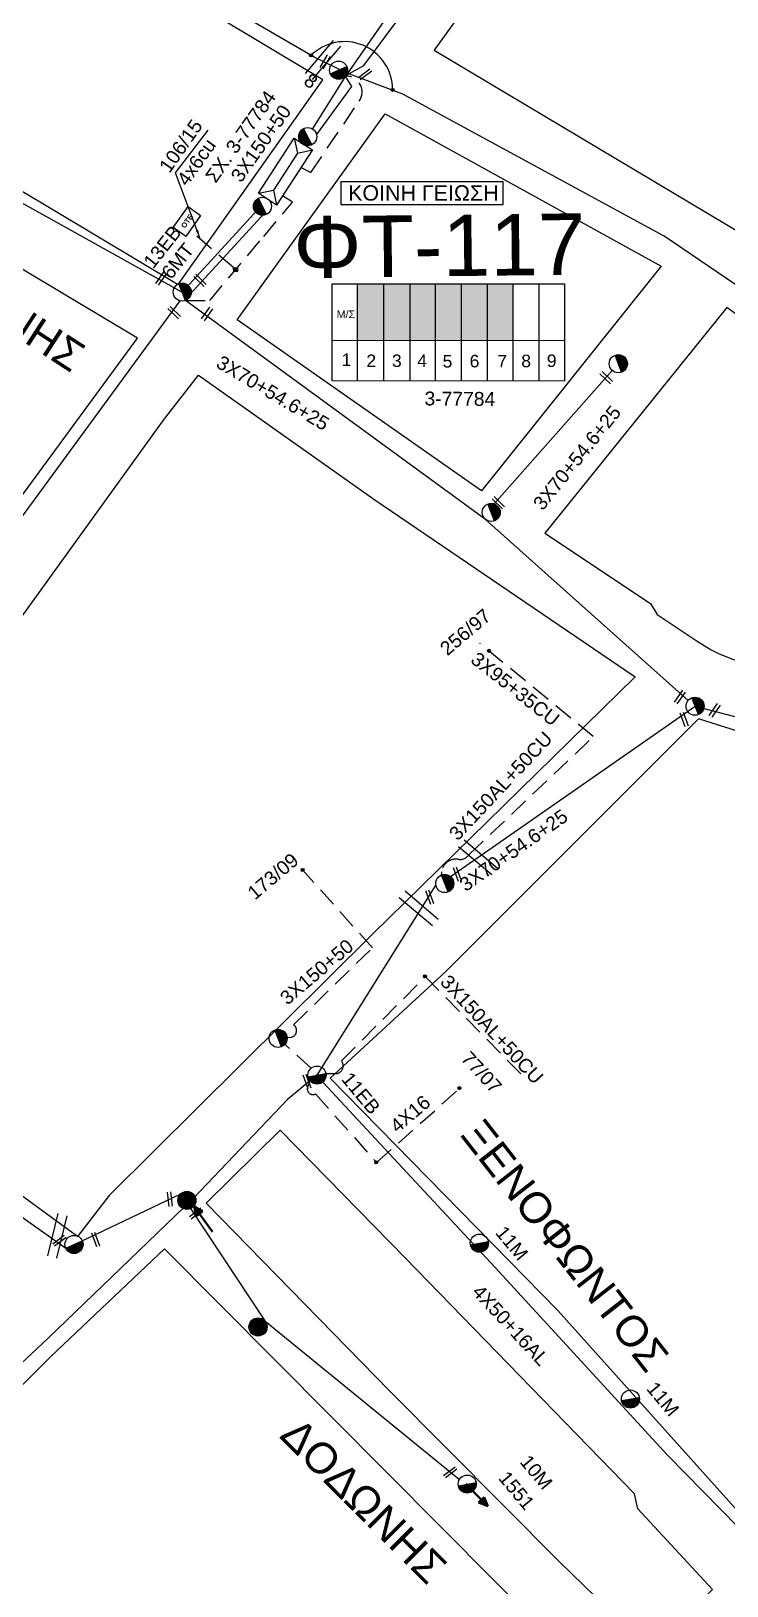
# Model space of a CAD drawing. Header units: millimetres. Extents: x 408 to 3042, y 742 to 1820.
# Drawn here: x 1004.8 to 1095.6, y 961.3 to 1163.9 of the extents above; entities that cross this region are included whole.
import ezdxf

# ---------------------------------------------------------------- set-up
doc = ezdxf.new("R2010")
doc.units = ezdxf.units.MM
doc.linetypes.add('DASHED', pattern=[19.05, 12.7, -6.35])
for name, color, linetype in [('Pillar OTE', 7, 'Continuous'), ('Άγνωστα', 7, 'Continuous'), ('Γυμνά εναέρια ΧΤ και ΦΟΠ (3Φ)   4x50+16AL', 7, 'Continuous'), ('Εναέρια παροχή ΧΤ 4x16', 7, 'SYN_LINE'), ('Επίτονοι', 7, 'Continuous'), ('Επιγραφές - Σχήματα', 7, 'Continuous'), ('Καλώδια ΧΤ   3x150AL+50CU', 7, 'DASHED'), ('Καλώδια ΧΤ   3x150AL+50XLPE', 7, 'DASHED'), ('Καλώδια ΧΤ   3x95+35 CU', 7, 'DASHED'), ('Μηχανική τομή', 7, 'Continuous'), ('Στύλος Ξύλινος', 7, 'Continuous'), ('Στύλος Ξύλινος @ 1', 7, 'Continuous'), ('Στύλος ΦΜ', 7, 'Continuous'), ('Στύλος ΦΜ @ 1', 7, 'Continuous'), ('Συνδέσεις', 7, 'Continuous'), ('Συνεστραμμένα ΧΤ   3x70+54.6+25 AL', 7, 'SYN_LINE'), ('Τομή', 7, 'Continuous'), ('Υποσταθμός εναέριος 2 στύλων', 7, 'Continuous'), ('Υποσταθμός πόλεως', 7, 'Continuous'), ('Υπόβαθρο ΔΕΗ', 7, 'Continuous'), ('Υπόγεια καλώδια Παροχών ΧΤ   4x6', 7, 'DASHED')]:
    doc.layers.add(name, color=color, linetype=linetype)
doc.styles.add('Annotative', font='arial.ttf')
doc.styles.add('arial', font='arial.ttf')
doc.styles.get("Standard").update_dxf_attribs({"font": 'arial.ttf'})
doc.linetypes.add('SYN_LINE', pattern='A,0.5,-0.0001,["/\\/\\/\\/",Standard,S=0.1,R=0,X=0,Y=-0.05],-0.25', length=0.7501)
doc.dimstyles.new('ISO-25', dxfattribs={"dimtxt": 2.5, "dimasz": 2.5, "dimexe": 1.25, "dimexo": 0.625, "dimtad": 1, "dimtxsty": 'Standard', "dimcen": 2.5, "dimadec": 0, "dimazin": 0, "dimtfac": 1, "dimtmove": 0, "dimatfit": 3, "dimfxl": 1, "dimarcsym": 0})

# ---------------------------------------------------------------- blocks, each defined once
blk = doc.blocks.new('ΤΟΜΗ')
at = {"layer": 'Τομή', "ltscale": 40}
for p, q in [((-5.68, 0), (5.68, 0)), ((5.68, -2.33), (-5.68, -2.33))]:
    blk.add_line(p, q, dxfattribs=at)
blk = doc.blocks.new('ΜΗΧΑΝΙΚΗ ΤΟΜΗ')
at = {"layer": 'Μηχανική τομή', "ltscale": 40}
for p, q in [((-1.89, 0.78), (1.89, 0.78)), ((1.89, 0), (-1.89, 0))]:
    blk.add_line(p, q, dxfattribs=at)
blk = doc.blocks.new('ΥΠΑΡΧΩΝ ΤΣΙΜΕΝΤΕΝΙΟΣ ΣΤΥΛΟΣ')
at = {"layer": 'Στύλος ΦΜ'}
blk.add_hatch(color=7, dxfattribs=at).paths.add_polyline_path([(-1.29, -2.28, 0.574793), (2.62, 0, 0.268822), (1.3, 2.27)])
at = {"layer": 'Στύλος ΦΜ', "color": 7}
blk.add_line((-1.29, -2.28), (1.3, 2.27), dxfattribs=at)
blk.add_circle((0, 0), 2.62, dxfattribs=at)
at = {"layer": 'Στύλος ΦΜ', "flags": 4}
for tag, p in [('ΑΡΙΘΜΟΣ', (-4.68, 8.05)), ('ΤΥΠΟΣ', (-4.91, 3.03))]:
    blk.add_attdef(tag, p, '', height=4, dxfattribs=at)
blk = doc.blocks.new('ΥΠΑΡΧΩΝ ΞΥΛΙΝΟΣ ΣΤΥΛΟΣ')
at = {"layer": 'Στύλος Ξύλινος'}
h = blk.add_hatch(color=7, dxfattribs=at)
h.paths.add_polyline_path([(-2.62, 0, 0.270008), (-1.29, -2.28), (1.3, 2.27, 0.576266)])
h.paths.add_polyline_path([(-1.29, -2.28, 0.574793), (2.62, 0, 0.268822), (1.3, 2.27)])
at = {"layer": 'Στύλος Ξύλινος', "color": 7}
blk.add_line((-1.29, -2.28), (1.3, 2.27), dxfattribs=at)
blk.add_circle((0, 0), 2.62, dxfattribs=at)
at = {"layer": 'Στύλος Ξύλινος', "flags": 4}
for tag, p in [('ΑΡΙΘΜΟΣ', (-4.91, 8.6)), ('ΤΥΠΟΣ', (-4.85, 3.39))]:
    blk.add_attdef(tag, p, '', height=4, dxfattribs=at)
blk = doc.blocks.new('ΥΠΟΣΤΑΘΜΟΣ ΕΝΑΕΡΙΟΣ ΕΠΙ 2 ΣΤΥΛΩΝ')
at = {"layer": 'Υποσταθμός εναέριος 2 στύλων', "linetype": 'Continuous'}
for points in [[(-11.97, -2.11, 0.574793), (-8.45, -0.07, 0.268822), (-9.64, 1.98)], [(9.68, -2.15, 0.574793), (13.19, -0.1, 0.268822), (12.01, 1.95)]]:
    blk.add_hatch(color=256, dxfattribs=at).paths.add_polyline_path(points)
for p, q in [((-11.97, -2.11), (-9.64, 1.98)), ((9.68, -2.15), (12.01, 1.95))]:
    blk.add_line(p, q, dxfattribs=at)
for centre in [(-10.81, -0.07), (10.84, -0.1)]:
    blk.add_circle(centre, 2.36, dxfattribs=at)
at = {"layer": 'Υποσταθμός πόλεως', "linetype": 'Continuous', "ltscale": 40}
blk.add_lwpolyline([(-8.57, 2.82), (8.57, 2.82), (8.57, -2.82), (-8.57, -2.82)], close=True, dxfattribs=at)
for points in [[(-5.75, 0), (-8.57, 2.82)], [(-8.57, -2.82), (-5.75, 0)], [(-5.75, 0), (5.75, 0)], [(5.75, 0), (8.57, 2.82)], [(8.57, -2.82), (5.75, 0)]]:
    blk.add_lwpolyline(points, dxfattribs=at)
at = {"layer": 'Υποσταθμός εναέριος 2 στύλων', "ltscale": 40, "flags": 1}
for tag, p in [('ΜΕΤΑΣΧΗΜΑΤΙΣΜΟΣ', (14.09, 2.51)), ('ΙΣΧΥΣ', (14.07, -0.28)), ('ΑΡΙΘΜΟΣ', (14.19, -3))]:
    blk.add_attdef(tag, p, '', height=1.8, dxfattribs=at)
blk = doc.blocks.new('_ΣΥΝΔΕΣΗ')
at = {"layer": 'Συνδέσεις', "linetype": 'SYN_LINE', "ltscale": 40}
blk.add_hatch(color=256, dxfattribs=at).paths.add_polyline_path([(0.5, -0.01, 1), (-0.5, -0.01, 1)])
at = {"layer": 'Συνδέσεις'}
blk.add_circle((0, -0.01), 0.5, dxfattribs=at)
blk = doc.blocks.new('ΕΠΙΤΟΝΟΣ')
at = {"layer": 'Επίτονοι', "lineweight": 40, "ltscale": 40}
blk.add_hatch(color=256, dxfattribs=at).paths.add_polyline_path([(-1.13, 6.47), (0, 9.1), (1.13, 6.47)])
for p, q in [((-1.13, 6.47), (0, 9.1)), ((0, 9.1), (1.13, 6.47)), ((1.13, 6.47), (-1.13, 6.47)), ((-1.13, 6.47), (0, 6.47)), ((0, 6.47), (0, 0))]:
    blk.add_line(p, q, dxfattribs=at)
blk = doc.blocks.new('PILLAR ΟΤΕ')
at = {"layer": 'Pillar OTE', "ltscale": 40}
blk.add_lwpolyline([(-3.31, 2.02), (3.39, 2.02), (3.39, -1.99), (-3.31, -1.99)], close=True, dxfattribs=at)
at = {"layer": 'Pillar OTE', "insert": (-1.81, 0.71), "char_height": 1.3575, "width": 109.961, "attachment_point": 1}
blk.add_mtext('{\\fArial|b1|i0|c161|p34;OTE}', dxfattribs=at)
blk = doc.blocks.new('TSONTA XT1')
at = {"ltscale": 40}
h = blk.add_hatch(color=256, dxfattribs=at)
h.dxf.hatch_style = 1
h.paths.add_polyline_path([(595.96, 2487.66), (597.07, 2488.77), (595.96, 2489.87), (594.85, 2488.77)])
blk.add_lwpolyline([(594.85, 2488.77), (595.96, 2489.87), (597.07, 2488.77), (595.96, 2487.66)], close=True, dxfattribs=at)

msp = doc.modelspace()

# ---------------------------------------------------------------- hatches: boundary and pattern name
at = {"layer": 'Καλώδια ΧΤ   3x150AL+50XLPE', "linetype": 'DASHED', "ltscale": 0.2}
h = msp.add_hatch(color=6, dxfattribs=at)
h.dxf.hatch_style = 1
h.paths.add_polyline_path([(1050.85, 1130.96), (1047.41, 1130.96), (1047.41, 1123.6), (1050.85, 1123.6)])
h = msp.add_hatch(color=1, dxfattribs=at)
h.dxf.hatch_style = 1
h.paths.add_polyline_path([(1054.29, 1130.96), (1050.85, 1130.96), (1050.85, 1123.6), (1054.29, 1123.6)])
h = msp.add_hatch(color=85, dxfattribs=at)
h.dxf.hatch_style = 1
h.paths.add_polyline_path([(1057.59, 1130.96), (1054.29, 1130.96), (1054.29, 1123.6), (1057.59, 1123.59)])
h = msp.add_hatch(color=27, dxfattribs=at)
h.dxf.hatch_style = 1
h.paths.add_polyline_path([(1060.98, 1130.96), (1057.59, 1130.96), (1057.59, 1123.59), (1060.97, 1123.59)])
h = msp.add_hatch(color=5, dxfattribs=at)
h.dxf.hatch_style = 1
h.paths.add_polyline_path([(1064.37, 1130.96), (1060.98, 1130.96), (1060.97, 1123.59), (1064.37, 1123.59)])
h = msp.add_hatch(color=2, dxfattribs=at)
h.dxf.hatch_style = 1
h.paths.add_polyline_path([(1067.71, 1130.96), (1064.37, 1130.96), (1064.37, 1123.59), (1067.71, 1123.58)])

# ---------------------------------------------------------------- linework, layer by layer
at = {"layer": 'Pillar OTE', "ltscale": 40}
for points in [[(1044.08, 1118.32), (1044.08, 1130.96), (1074.42, 1130.96), (1074.42, 1118.29), (1044.08, 1118.32)], [(1047.41, 1118.32), (1047.41, 1130.96)], [(1050.85, 1118.32), (1050.85, 1130.96)], [(1054.29, 1118.31), (1054.29, 1130.96)], [(1057.59, 1118.31), (1057.59, 1130.96)], [(1060.97, 1118.31), (1060.98, 1130.96)], [(1064.37, 1118.3), (1064.37, 1130.96)], [(1067.71, 1118.3), (1067.71, 1130.96)], [(1071.1, 1118.3), (1071.1, 1130.96)], [(1044.08, 1123.61), (1074.42, 1123.58)]]:
    msp.add_lwpolyline(points, dxfattribs=at)
at = {"layer": 'Άγνωστα', "color": 6, "linetype": 'DASHED', "ltscale": 0.2}
msp.add_lwpolyline([(1040.04, 1146.13), (1041.32, 1145.47), (1047.64, 1154.76, 0.605471), (1045.89, 1158.03, 415.521763)], format="xyb", dxfattribs=at)
at = {"layer": 'Άγνωστα', "color": 1, "linetype": 'DASHED', "ltscale": 0.2}
msp.add_lwpolyline([(1024.99, 1128.79), (1028.13, 1128.79), (1035.18, 1137.14), (1038.93, 1141.58), (1037.63, 1142.42)], dxfattribs=at)
at = {"layer": 'Άγνωστα', "color": 173, "linetype": 'DASHED', "ltscale": 0.2}
msp.add_lwpolyline([(1041.36, 1028.74), (1037.06, 1032.63), (1038.67, 1032.77, 0.723415), (1039.05, 1034.39), (1049.36, 1044.43), (1040.28, 1054.55)], format="xyb", dxfattribs=at)
at = {"layer": 'Γυμνά εναέρια ΧΤ και ΦΟΠ (3Φ)   4x50+16AL', "color": 85, "ltscale": 40}
msp.add_lwpolyline([(1057.61, 1052.64), (1042.12, 1027.84), (1038.26, 1024.68), (1026.02, 1011.79), (1007.04, 993.58), (994.3, 981.62), (973.98, 960.44), (952.16, 945.95), (940.83, 935.68), (922.13, 917.07)], dxfattribs=at)
at = {"layer": 'Γυμνά εναέρια ΧΤ και ΦΟΠ (3Φ)   4x50+16AL', "color": 173, "ltscale": 40}
msp.add_lwpolyline([(1042.87, 1026.94), (1065.38, 1002.79), (1087.84, 978.32), (1104.02, 961.85)], dxfattribs=at)
at = {"layer": 'Εναέρια παροχή ΧΤ 4x16', "color": 173, "linetype": 'DASHED', "ltscale": 0.2}
msp.add_lwpolyline([(1041.21, 1027.09), (1040.91, 1026.31, 0.7058), (1041.94, 1025.4), (1049.89, 1016.45), (1061.13, 1026.46)], format="xyb", dxfattribs=at)
at = {"layer": 'Επιγραφές - Σχήματα', "color": 190, "ltscale": 0.8}
msp.add_lwpolyline([(1045.22, 1141.3), (1066.4, 1141.3), (1066.4, 1144.26), (1045.22, 1144.26)], close=True, dxfattribs=at)
at = {"layer": 'Επιγραφές - Σχήματα', "linetype": 'Continuous', "ltscale": 20}
msp.add_arc((1045.73, 1156.27), 6.25, 359.6716, 135.1661, dxfattribs=at)
at = {"layer": 'Καλώδια ΧΤ   3x150AL+50CU', "color": 1, "ltscale": 0.2}
msp.add_lwpolyline([(1058.35, 1053.91), (1058.4, 1054.35, -0.435082), (1060.54, 1055.96, 0.296433), (1061.96, 1056.57), (1078.16, 1071.95)], format="xyb", dxfattribs=at)
at = {"layer": 'Καλώδια ΧΤ   3x150AL+50CU', "color": 173, "ltscale": 0.2}
msp.add_lwpolyline([(1043.28, 1028.05), (1044.5, 1028.03, 0.632687), (1045.32, 1029.7), (1056.25, 1040.68), (1069.46, 1027.22)], format="xyb", dxfattribs=at)
at = {"layer": 'Καλώδια ΧΤ   3x95+35 CU', "color": 1, "ltscale": 0.2}
msp.add_lwpolyline([(1078.16, 1071.95), (1063.37, 1084.09)], dxfattribs=at)
at = {"layer": 'Συνεστραμμένα ΧΤ   3x70+54.6+25 AL', "color": 27, "linetype": 'SYN_LINE', "ltscale": 20}
msp.add_lwpolyline([(1045.71, 1157.74), (1062.6, 1182.09), (1072.19, 1194.31), (1084.25, 1211.2), (1088.12, 1215.9), (1116.12, 1254.42)], dxfattribs=at)
at = {"layer": 'Συνεστραμμένα ΧΤ   3x70+54.6+25 AL', "color": 85, "ltscale": 20}
msp.add_lwpolyline([(1045.9, 1157.95), (1045.89, 1158.09), (1048.23, 1159.41), (1065.05, 1182.05), (1063.78, 1184.35), (1066.59, 1183.85), (1088.25, 1214.55), (1088.12, 1215.9), (1089.17, 1215.99), (1098.97, 1229.02), (1116.33, 1252.63), (1116.33, 1254.71)], dxfattribs=at)
at = {"layer": 'Συνεστραμμένα ΧΤ   3x70+54.6+25 AL', "color": 6, "linetype": 'SYN_LINE', "ltscale": 20}
msp.add_lwpolyline([(1041.77, 1160.5), (1008.31, 1179.9), (972.66, 1200.74)], dxfattribs=at)
at = {"layer": 'Συνεστραμμένα ΧΤ   3x70+54.6+25 AL', "color": 6, "ltscale": 20}
msp.add_lwpolyline([(1170.08, 1075.39), (1154.95, 1086.73), (1138.07, 1100.64), (1112.87, 1119.88), (1087.4, 1137.16), (1053.33, 1155.68), (1046.05, 1158.39), (1041.77, 1160.5)], dxfattribs=at)
at = {"layer": 'Συνεστραμμένα ΧΤ   3x70+54.6+25 AL', "color": 27, "linetype": 'SYN_LINE', "ltscale": 10}
msp.add_lwpolyline([(1041.55, 1151.11), (1045.71, 1157.74)], dxfattribs=at)
at = {"layer": 'Συνεστραμμένα ΧΤ   3x70+54.6+25 AL', "color": 85, "linetype": 'SYN_LINE', "ltscale": 10}
msp.add_lwpolyline([(1042.07, 1150.36), (1046.67, 1156.67), (1045.9, 1157.95)], dxfattribs=at)
at = {"layer": 'Συνεστραμμένα ΧΤ   3x70+54.6+25 AL', "color": 2, "linetype": 'SYN_LINE', "ltscale": 20}
msp.add_lwpolyline([(984.54, 1152.13), (1024.55, 1129.88), (1034.84, 1141.14)], dxfattribs=at)
at = {"layer": 'Συνεστραμμένα ΧΤ   3x70+54.6+25 AL', "color": 173, "ltscale": 20}
for points in [[(1025.03, 1128.99), (1035.29, 1140.17)], [(989.93, 1081.44), (997.03, 1091.59), (1024.27, 1128.74)]]:
    msp.add_lwpolyline(points, dxfattribs=at)
at = {"layer": 'Συνεστραμμένα ΧΤ   3x70+54.6+25 AL', "color": 1, "linetype": 'SYN_LINE', "ltscale": 20}
for points in [[(1090.52, 1076.65), (1064.11, 1100.26), (1024.99, 1128.79)], [(1065.24, 1102.29), (1080.64, 1119.67)], [(1059.52, 1053.72), (1091.44, 1075.91), (1134.03, 1064.78)], [(962.05, 1043.44), (966.56, 1038.35), (983.03, 1023.95), (1009.35, 1005.3)]]:
    msp.add_lwpolyline(points, dxfattribs=at)
at = {"layer": 'Συνεστραμμένα ΧΤ   3x70+54.6+25 AL', "color": 85, "linetype": 'SYN_LINE', "ltscale": 15}
msp.add_lwpolyline([(1011.51, 1006.23), (1024.35, 1012.38)], dxfattribs=at)
at = {"layer": 'Συνεστραμμένα ΧΤ   3x70+54.6+25 AL', "color": 85, "linetype": 'SYN_LINE', "ltscale": 20}
msp.add_lwpolyline([(1025.62, 1010.44), (1035.3, 995.81), (1060.72, 975.16)], dxfattribs=at)
at = {"layer": 'Υπόβαθρο ΔΕΗ'}
for points in [[(1085.64, 1216.45), (1046.34, 1248.24), (1024.05, 1266.21), (977.92, 1298.65), (955.27, 1315.59), (935.5, 1285.51), (918.13, 1259.33), (897.57, 1228.43), (887.72, 1212.67), (907.5, 1201.2), (941.63, 1179.89), (1002.78, 1143.56), (1024.03, 1130.86), (1042.87, 1157.56), (998.85, 1183.9)], [(1244.94, 1126.59), (1169.8, 1167.98), (1093.3, 1211.29), (1057.41, 1161.42), (1100.25, 1135.86), (1123.04, 1120.43), (1149, 1100.33), (1176.43, 1080.68), (1195.28, 1066.77), (1235.37, 1115.15), (1244.94, 1126.59)], [(1031.72, 1126.27), (1051.01, 1153.1), (1087.01, 1133.24), (1063.59, 1103.97), (1031.72, 1126.27)], [(1023.68, 1145.41), (1027.92, 1150.98)], [(895.82, 1042.04), (936.81, 1014.83), (955.08, 1038.01), (986.02, 1079.81), (1004.44, 1104.46), (1018.72, 1123.88), (979.5, 1147.31), (895.82, 1042.04)], [(967.78, 1038.27), (999.82, 1082.35), (1022.12, 1113.18), (1026.65, 1119.05), (1049.66, 1102.8), (1083.64, 1079.74), (1049.35, 1046.2), (1015.01, 1012.16), (1010.89, 1006.81), (977.25, 1031.36), (967.78, 1038.27)], [(1083.1, 955.32), (1083.1, 953.87), (1084.63, 952.03), (1093.69, 960.8), (1083.97, 971.32), (1083.54, 973.27), (1053.63, 1004.05), (1037.34, 1020.68), (1027.66, 1011.15), (1051.58, 986.68), (1073.73, 964.41), (1083.1, 955.32)], [(1020.59, 890.46), (990.44, 919.65), (962.64, 946.69), (1007.42, 991.16), (1022.22, 1005.21), (1051.23, 976.07), (1079.22, 947.92), (1041.67, 910.69), (1020.59, 890.46)]]:
    msp.add_lwpolyline(points, dxfattribs=at)
for points in [[(1169.17, 1033.93), (1191.26, 1057.11), (1158.82, 1080.7), (1141.2, 1093.73), (1119.31, 1110.67), (1095.57, 1127.88), (1071.85, 1098.48), (1085.61, 1089.3), (1086.5, 1087.88), (1091.71, 1084.38, 0.201497), (1107.94, 1081.2), (1112.96, 1080.62, -0.17151), (1129, 1072.74, -0.015537), (1135.87, 1065.28), (1153.53, 1048.67), (1169.17, 1033.93)], [(1100.57, 967.1), (1134.62, 1000.23), (1161.75, 1025.69), (1129.36, 1056.87), (1119.53, 1067.1), (1115.97, 1069.26, 0.181788), (1103.8, 1071.57), (1100.42, 1071.57), (1091.89, 1074.25), (1058.92, 1041.35), (1043.86, 1027.44), (1073.54, 997.15), (1096.97, 971.08), (1100.57, 967.1)]]:
    msp.add_lwpolyline(points, format="xyb", dxfattribs=at)
at = {"layer": 'Υπόγεια καλώδια Παροχών ΧΤ   4x6', "color": 1, "linetype": 'DASHED', "ltscale": 0.2}
msp.add_lwpolyline([(1031.26, 1133.03), (1025.61, 1137.88)], dxfattribs=at)

# ---------------------------------------------------------------- block references
at = {"layer": 'Pillar OTE', "xscale": 0.5, "yscale": 0.5, "zscale": 0.5, "rotation": 54.63173453085874}
msp.add_blockref('PILLAR ΟΤΕ', (1025.15, 1139.06), dxfattribs=at)
at = {"layer": 'Επίτονοι', "xscale": 0.449999999999818, "yscale": 0.449999999999818, "zscale": 0.449999999999818}
for p, rotation in [((1028.5, 1007.43), 36.05376588181242), ((1061.53, 974.59), 224.1917173080453)]:
    msp.add_blockref('ΕΠΙΤΟΝΟΣ', p, dxfattribs=dict(at, rotation=rotation))
at = {"layer": 'Μηχανική τομή'}
for p, xscale, yscale, zscale, rotation in [((1043.02, 1159.97), 0.4999999999999998, 0.4999999999999998, 0.4999999999999998, 238.7933027800566), ((1048.28, 1158.41), 0.5, 0.5, 0.5, 217.0815828825905), ((1021.64, 1131.77), 0.5, 0.5, 0.5, 235.1383027284685), ((1026.73, 1131.26), 0.4999999999999999, 0.4999999999999999, 0.4999999999999999, 316.0589841585902), ((1023.37, 1127.07), 0.4999999999999999, 0.4999999999999999, 0.4999999999999999, 316.0589841585902), ((1027.62, 1127.15), 0.5, 0.5, 0.5, 235.1383027284685), ((1079.71, 1118.59), 0.4999999999999999, 0.4999999999999999, 0.4999999999999999, 316.0589841585902), ((1065.63, 1102.29), 0.4999999999999999, 0.4999999999999999, 0.4999999999999999, 316.0589841585902), ((1089.29, 1077.21), 0.5, 0.5, 0.5, 235.1383027284685), ((1093.83, 1075.48), 0.5, 0.5, 0.5, 235.1383027284685), ((1089.83, 1074.11), 0.5, 0.5, 0.5, 290.1157602233383), ((1060.24, 1053.96), 0.5, 0.5, 0.5, 290.1157602233383), ((1056.63, 1050.95), 0.5, 0.5, 0.5, 290.1157602233383), ((1040.64, 1026.93), 0.5, 0.5, 0.5, 290.1157602233383), ((1022.74, 1011.66), 0.5, 0.5, 0.5, 275.829072261743), ((1026.23, 1009.97), 0.5, 0.5, 0.5, 217.0815828825905), ((1013.08, 1006.35), 0.5, 0.5, 0.5, 290.1157602233383), ((1008.41, 1006.41), 0.5, 0.5, 0.5, 217.0815828825905), ((1059.39, 976.22), 0.5, 0.5, 0.5, 217.0815828825905)]:
    msp.add_blockref('ΜΗΧΑΝΙΚΗ ΤΟΜΗ', p, dxfattribs=dict(at, xscale=xscale, yscale=yscale, zscale=zscale, rotation=rotation))
at = {"layer": 'Στύλος Ξύλινος @ 1', "ltscale": 40, "xscale": 0.449999999999818, "yscale": 0.449999999999818, "zscale": 0.449999999999818, "rotation": 312.9067005550955}
for p in [(1025.15, 1011.52), (1034.43, 995.02)]:
    msp.add_blockref('ΥΠΑΡΧΩΝ ΞΥΛΙΝΟΣ ΣΤΥΛΟΣ', p, dxfattribs=at)
at = {"layer": 'Στύλος ΦΜ @ 1', "ltscale": 40}
ref = msp.add_blockref('ΥΠΑΡΧΩΝ ΤΣΙΜΕΝΤΕΝΙΟΣ ΣΤΥΛΟΣ', (1044.94, 1158.8), dxfattribs=dict(at, xscale=0.449999999999818, yscale=0.449999999999818, zscale=0.449999999999818, rotation=323.1742690424174))
ref.add_attrib('ΤΥΠΟΣ', '8', (1040.23, 1157.09), dxfattribs={"layer": 'Στύλος ΦΜ', "height": 1.8, "rotation": 323.1743, "flags": 4})
ref = msp.add_blockref('ΥΠΑΡΧΩΝ ΤΣΙΜΕΝΤΕΝΙΟΣ ΣΤΥΛΟΣ', (1024.55, 1129.88), dxfattribs=dict(at, xscale=0.449999999999818, yscale=0.449999999999818, zscale=0.449999999999818, rotation=51.61501838480779))
ref.add_attrib('ΤΥΠΟΣ', '13EB', (1020.75, 1132.82), dxfattribs={"layer": 'Στύλος ΦΜ', "height": 1.8, "rotation": 51.615, "flags": 4})
ref.add_attrib('ΑΡΙΘΜΟΣ', '6MT', (1023.1, 1131.41), dxfattribs={"layer": 'Στύλος ΦΜ', "height": 1.8, "rotation": 51.615, "flags": 4})
for p, xscale, yscale, zscale, rotation in [((1081.42, 1120.55), 0.449999999999818, 0.449999999999818, 0.449999999999818, 51.05471948774849), ((1064.85, 1101.17), 0.449999999999818, 0.449999999999818, 0.449999999999818, 51.05471948774849), ((1091.43, 1075.91), 0.449999999999818, 0.449999999999818, 0.449999999999818, 51.05471948774849), ((1058.78, 1052.81), 0.449999999999818, 0.449999999999818, 0.449999999999818, 51.05471948774849), ((1037.05, 1032.63), 0.449999999999818, 0.449999999999818, 0.449999999999818, 51.05471948774849), ((1010.43, 1005.77), 0.4499999999998183, 0.4499999999998183, 0.4499999999998183, 323.0229810481194)]:
    msp.add_blockref('ΥΠΑΡΧΩΝ ΤΣΙΜΕΝΤΕΝΙΟΣ ΣΤΥΛΟΣ', p, dxfattribs=dict(at, xscale=xscale, yscale=yscale, zscale=zscale, rotation=rotation))
ref = msp.add_blockref('ΥΠΑΡΧΩΝ ΤΣΙΜΕΝΤΕΝΙΟΣ ΣΤΥΛΟΣ', (1042.12, 1027.84), dxfattribs=dict(at, xscale=0.4499999999998179, yscale=0.4499999999998179, zscale=0.4499999999998179, rotation=309.8477279634161))
ref.add_attrib('ΤΥΠΟΣ', '11EB', (1045.2, 1027.28), dxfattribs={"layer": 'Στύλος ΦΜ', "height": 1.8, "rotation": 309.8477, "flags": 4})
ref = msp.add_blockref('ΥΠΑΡΧΩΝ ΤΣΙΜΕΝΤΕΝΙΟΣ ΣΤΥΛΟΣ', (1063.3, 1005.94), dxfattribs=dict(at, xscale=0.4499999999998179, yscale=0.4499999999998179, zscale=0.4499999999998179, rotation=309.8477279634161))
ref.add_attrib('ΤΥΠΟΣ', '11M', (1065.29, 1007.25), dxfattribs={"layer": 'Στύλος ΦΜ', "height": 1.8, "rotation": 309.8477, "flags": 4})
ref = msp.add_blockref('ΥΠΑΡΧΩΝ ΤΣΙΜΕΝΤΕΝΙΟΣ ΣΤΥΛΟΣ', (1083, 985.63), dxfattribs=dict(at, xscale=0.4499999999998179, yscale=0.4499999999998179, zscale=0.4499999999998179, rotation=309.8477279634161))
ref.add_attrib('ΤΥΠΟΣ', '11M', (1084.99, 986.94), dxfattribs={"layer": 'Στύλος ΦΜ', "height": 1.8, "rotation": 309.8477, "flags": 4})
ref = msp.add_blockref('ΥΠΑΡΧΩΝ ΤΣΙΜΕΝΤΕΝΙΟΣ ΣΤΥΛΟΣ', (1061.72, 974.55), dxfattribs=dict(at, xscale=0.4499999999998179, yscale=0.4499999999998179, zscale=0.4499999999998179, rotation=309.8477279634161))
ref.add_attrib('ΤΥΠΟΣ', '10M', (1068.48, 977.4), dxfattribs={"layer": 'Στύλος ΦΜ', "height": 1.8, "rotation": 309.8477, "flags": 4})
ref.add_attrib('ΑΡΙΘΜΟΣ', '1551', (1065.68, 975.29), dxfattribs={"layer": 'Στύλος ΦΜ', "height": 1.8, "rotation": 309.8477, "flags": 4})
at = {"layer": 'Συνδέσεις', "xscale": 0.4, "yscale": 0.4, "zscale": 0.25}
for p in [(1041.35, 1160.74), (1051.98, 1156.24), (1064.54, 1083.13), (1040.24, 1054.58), (1056.2, 1040.72), (1060.7, 1026.15), (1049.85, 1016.48)]:
    msp.add_blockref('_ΣΥΝΔΕΣΗ', p, dxfattribs=at)
at = {"layer": 'Συνδέσεις', "xscale": 0.3075184835441074, "yscale": 0.3075184835441074, "zscale": 0.3075184835441074, "rotation": 139.8281456381525}
msp.add_blockref('TSONTA XT1', (1665.26, 1599.39), dxfattribs=at)
at = {"layer": 'Τομή'}
for p, xscale, yscale, zscale, rotation in [((1042.46, 1160.52), 0.4999999999999994, 0.4999999999999994, 0.4999999999999994, 49.7407358975006), ((1063.49, 1056.65), 0.4999999999999994, 0.4999999999999994, 0.4999999999999994, 319.742833323289), ((1055.77, 1050), 0.4999999999999994, 0.4999999999999994, 0.4999999999999994, 319.742833323289), ((1007.68, 1007.04), 0.4999999999999993, 0.4999999999999993, 0.4999999999999993, 76.25728174395427)]:
    msp.add_blockref('ΤΟΜΗ', p, dxfattribs=dict(at, xscale=xscale, yscale=yscale, zscale=zscale, rotation=rotation))
at = {"layer": 'Υποσταθμός εναέριος 2 στύλων', "xscale": 0.4999999999999998, "yscale": 0.4999999999999998, "zscale": 0.4999999999999998, "rotation": 237.020742240712}
msp.add_blockref('ΥΠΟΣΤΑΘΜΟΣ ΕΝΑΕΡΙΟΣ ΕΠΙ 2 ΣΤΥΛΩΝ', (1038, 1145.58), dxfattribs=at)

# ---------------------------------------------------------------- texts
at = {"ltscale": 40, "attachment_point": 1, "style": 'arial'}
for s, insert, char_height, width, rotation in [('ΧΡ. ΣΜΥΡΝΗΣ', (980.71, 1143.21), 4, 94.4586, 326.912), ('ΦT-117', (1038.98, 1139.72), 8, 46.4484, 0.6613), ('ΞΕΝΟΦΩΝΤΟΣ', (1063.85, 1022.48), 4, 94.4586, 308.0389), ('ΔΟΔΩΝΗΣ', (1039.92, 983.53), 4, 94.4586, 315)]:
    msp.add_mtext(s, dxfattribs=dict(at, insert=insert, char_height=char_height, width=width, rotation=rotation))
at = {"ltscale": 30, "char_height": 1.63, "width": 11.2573, "attachment_point": 1}
for s, insert in [('1', (1045.33, 1121.88)), ('2', (1048.57, 1121.75)), ('3', (1051.9, 1121.75)), ('4', (1055.2, 1121.75)), ('5', (1058.51, 1121.67)), ('6', (1062.03, 1121.7)), ('7', (1065.65, 1121.7)), ('8', (1068.77, 1121.72)), ('9', (1072.1, 1121.75))]:
    msp.add_mtext(s, dxfattribs=dict(at, insert=insert))
at = {"layer": 'Άγνωστα', "ltscale": 40, "attachment_point": 1}
for s, insert, char_height, width, rotation, style in [('\\pt1.8;ΣX. 3-77784', (1027.43, 1145.01), 1.8, 27.7088, 54.8271, 'Annotative'), ('3X150+50', (1030.75, 1145.06), 1.8, 34.5395, 54.8271, 'Annotative'), ('M/Σ', (1044.69, 1127.5), 1, 34.5395, 359.5292, 'arial'), ('3X70+54.6+25', (1029.74, 1121.73), 1.8, 34.5395, 329.246, 'arial'), ('3-77784', (1056.15, 1116.92), 1.8, 34.5395, 359.5292, 'arial'), ('3X70+54.6+25', (1070.16, 1102.43), 1.8, 34.5395, 51.1915, 'arial'), ('256/97', (1057.96, 1083.78), 1.8, 34.5395, 40.3082, 'arial'), ('3X70+54.6+25', (1060.49, 1053.15), 1.8, 34.5395, 35.0053, 'arial'), ('3X70+54.6+25', (1060.49, 1053.15), 1.8, 34.5395, 35.0053, 'arial'), ('173/09', (1032.86, 1051.95), 1.8, 34.5395, 40.3082, 'arial'), ('3X150+50', (1037.1, 1038.25), 1.8, 34.5395, 40.3082, 'arial')]:
    msp.add_mtext(s, dxfattribs=dict(at, insert=insert, char_height=char_height, width=width, rotation=rotation, style=style))
at = {"layer": 'Άγνωστα', "ltscale": 40, "char_height": 1.8, "attachment_point": 1, "rotation": 54.8271, "style": 'Annotative'}
for s, insert in [('106/15', (1021.41, 1146.31)), ('4x6cu', (1023.72, 1144.6))]:
    msp.add_mtext_dynamic_manual_height_columns(s, width=1.8, gutter_width=12.5, heights=[0.118], dxfattribs=dict(at, insert=insert))
at = {"layer": 'Γυμνά εναέρια ΧΤ και ΦΟΠ (3Φ)   4x50+16AL', "ltscale": 40, "insert": (1063.56, 1000.71), "char_height": 1.8, "width": 34.5395, "attachment_point": 1, "rotation": 312.7198, "style": 'arial'}
msp.add_mtext('4X50+16AL', dxfattribs=at)
at = {"layer": 'Εναέρια παροχή ΧΤ 4x16', "ltscale": 20, "insert": (1051.45, 1021.58), "char_height": 1.8, "width": 34.5395, "attachment_point": 1, "rotation": 40.3082, "style": 'arial'}
msp.add_mtext('4X16', dxfattribs=at)
at = {"layer": 'Επιγραφές - Σχήματα', "color": 190, "ltscale": 0.8, "insert": (1046.18, 1143.8), "char_height": 2, "width": 35.1311, "attachment_point": 1}
msp.add_mtext('KOINH ΓΕΙΩΣΗ', dxfattribs=at)
at = {"layer": 'Καλώδια ΧΤ   3x150AL+50CU', "ltscale": 0.2, "char_height": 1.8, "width": 34.5395, "attachment_point": 1, "style": 'arial'}
for s, insert, rotation in [('3X150AL+50CU', (1059.17, 1059.51), 46.7627), ('\\pt16.2;3X150AL+50CU', (1059.4, 1041.1), 312.8408), ('\\pt16.2;77/07', (1062.11, 1031.13), 312.8408)]:
    msp.add_mtext(s, dxfattribs=dict(at, insert=insert, rotation=rotation))
at = {"layer": 'Καλώδια ΧΤ   3x95+35 CU', "ltscale": 0.2, "insert": (1063.13, 1083.13), "char_height": 1.8, "width": 34.5395, "attachment_point": 1, "rotation": 321.811, "style": 'arial'}
msp.add_mtext('3X95+35CU', dxfattribs=at)

# ---------------------------------------------------------------- leaders
at = {"layer": 'Επιγραφές - Σχήματα', "ltscale": 40}
msp.add_leader([(1026.84, 1136.96), (1023.68, 1145.41)], dimstyle='ISO-25', override={"dimasz": 1, "dimtad": 0}, dxfattribs=at)

doc.saveas('drawing.dxf')
